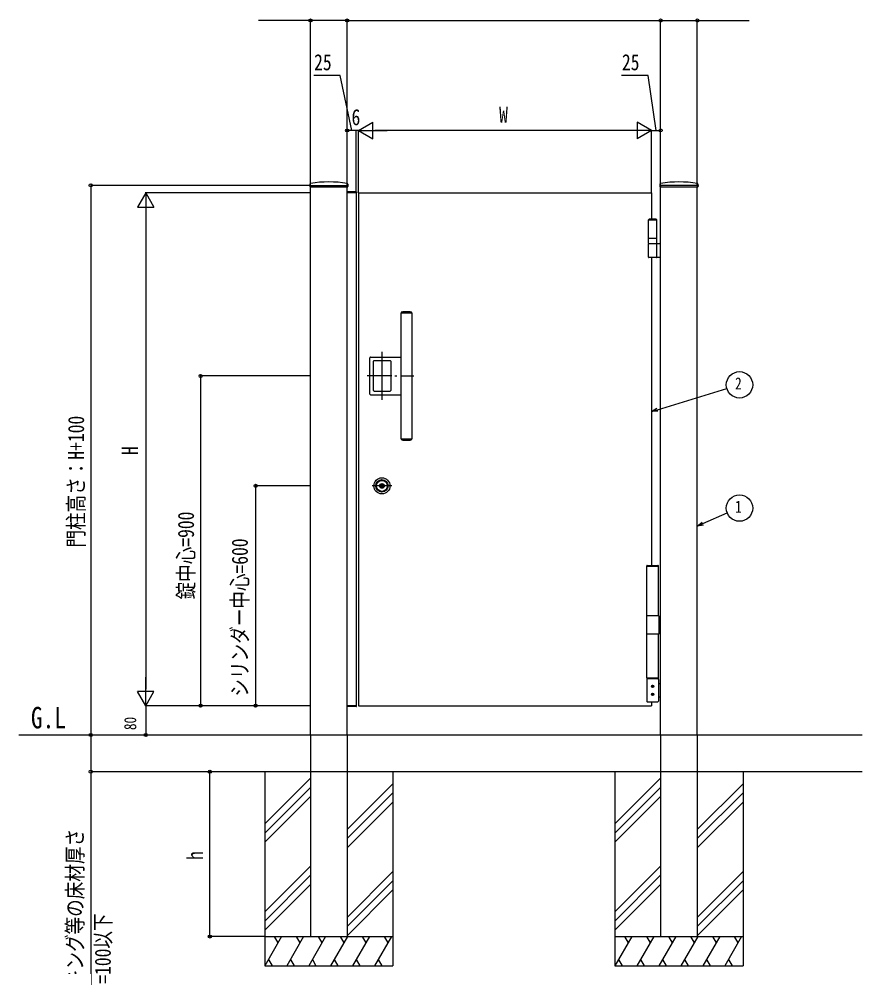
# Model space of a CAD drawing. Units: millimetres, scale not verified. Extents: x -4205 to 4205, y -2970 to 2970.
# Drawn here: x -1558 to 744, y -984 to 1601 of the extents above; entities that cross this region are included whole.
import ezdxf
from ezdxf.enums import TextEntityAlignment as Align

# ---------------------------------------------------------------- set-up
doc = ezdxf.new("R2010")
doc.units = ezdxf.units.MM
doc.header["$LTSCALE"] = 12
for name, color, linetype in [('0-2_USER1', 3, 'Continuous'), ('0-3_YKK_A1', 4, 'Continuous'), ('0-4_YKK_D', 6, 'Continuous')]:
    doc.layers.add(name, color=color, linetype=linetype)
doc.styles.add('ＭＳ ゴシック', font='')
doc.styles.get('ＭＳ ゴシック').set_extended_font_data('MS Gothic')

msp = doc.modelspace()

# ---------------------------------------------------------------- linework, layer by layer
at = {"layer": '0-3_YKK_A1'}
for p, q in [((-763.73, 1150.69), (-764.08, 1144.03)), ((-763.58, 1143.5), (-660.38, 1143.5)), ((-761.98, 1147), (-761.98, 1143.5)), ((-761.98, -353), (-761.98, 1143.5)), ((-661.98, -353), (-661.98, 1143.5)), ((-660.23, 1150.69), (-659.88, 1144.03)), ((192.27, 1150.69), (191.92, 1144.03)), ((192.42, 1143.5), (295.62, 1143.5)), ((194.02, -353), (194.02, 1143.5)), ((294.02, 1147), (294.02, 1143.5)), ((294.02, -353), (294.02, 1143.5)), ((295.77, 1150.69), (296.12, 1144.03)), ((-662.18, 1127), (-662.07, 1129.03)), ((-636.68, 1127), (-662.18, 1127)), ((-636.98, 1127), (-661.98, 1127)), ((-637.29, 1129.5), (-661.57, 1129.5)), ((-636.79, 1129.03), (-636.68, 1127)), ((-630.98, 1127), (-630.98, -273)), ((162.52, 1055), (160.52, 1053)), ((183.52, 1053), (160.52, 1053)), ((183.52, 1052), (160.52, 1052)), ((181.52, 1055), (162.52, 1055)), ((181.52, 1055), (183.52, 1053)), ((183.52, 1002), (160.52, 1002)), ((160.52, 988), (194.02, 988)), ((160.52, 951.5), (160.52, 986.5)), ((183.52, 951.5), (183.52, 986.5)), ((194.02, 950), (162.02, 950)), ((169.02, 950), (169.02, 110)), ((-490.23, 802), (-509.73, 802)), ((-514.98, 798.5), (-514.98, 455.5)), ((-486.98, 798.5), (-514.98, 798.5)), ((-514.68, 799.87), (-514.68, 798.5)), ((-513.7, 800.31), (-486.26, 800.31)), ((-484.98, 798.5), (-486.98, 798.5)), ((-485.28, 798.5), (-485.28, 799.87)), ((-484.98, 798.5), (-484.98, 455.5)), ((-599.98, 577.5), (-599.98, 676.5)), ((-597.98, 678.5), (-514.98, 678.5)), ((-566.98, 692.46), (-566.98, 561.66)), ((-589.98, 587), (-589.98, 667)), ((-544.48, 668.5), (-588.48, 668.5)), ((-542.98, 667), (-542.98, 587)), ((-540.26, 627), (-607.09, 627)), ((-531.95, 627), (-526.21, 627)), ((-516.44, 627), (-479.48, 627)), ((-597.98, 575.5), (-514.98, 575.5)), ((-588.48, 585.5), (-544.48, 585.5)), ((-514.98, 455.5), (-484.98, 455.5)), ((-514.68, 455.5), (-514.68, 454.13)), ((-486.26, 453.69), (-513.7, 453.69)), ((-509.73, 452), (-490.23, 452)), ((-485.28, 454.13), (-485.28, 455.5)), ((-539.98, 327), (-593.98, 327)), ((-571.14, 326.06), (-571.14, 327.94)), ((-570.84, 328.24), (-570.19, 328.24)), ((-570.84, 325.76), (-570.19, 325.76)), ((-570.08, 328.28), (-569.89, 328.4)), ((-570.08, 325.72), (-569.89, 325.6)), ((-569.89, 328.4), (-568.83, 328.41)), ((-569.89, 325.6), (-568.83, 325.59)), ((-568.83, 328.41), (-568.67, 327.83)), ((-568.83, 325.59), (-568.73, 325.96)), ((-568.58, 325.96), (-568.73, 325.96)), ((-568.48, 327.68), (-568.29, 327.68)), ((-568.02, 326.87), (-568.3, 326.15)), ((-568.02, 328.03), (-568.1, 327.81)), ((-568.02, 328.03), (-566.87, 328.03)), ((-567.88, 326.96), (-567.65, 326.96)), ((-567.5, 326.84), (-567.39, 326.21)), ((-565.94, 325.96), (-567.09, 325.96)), ((-566.46, 327.16), (-566.57, 327.79)), ((-566.08, 327.04), (-566.31, 327.04)), ((-565.94, 327.13), (-565.66, 327.85)), ((-565.94, 325.96), (-565.86, 326.19)), ((-565.48, 326.32), (-565.67, 326.32)), ((-565.38, 328.03), (-565.23, 328.03)), ((-565.14, 325.59), (-565.29, 326.17)), ((-565.14, 328.41), (-565.23, 328.03)), ((-564.07, 328.4), (-565.14, 328.41)), ((-564.07, 325.6), (-565.14, 325.59)), ((-563.88, 328.28), (-564.07, 328.4)), ((-563.88, 325.72), (-564.07, 325.6)), ((-563.12, 328.24), (-563.77, 328.24)), ((-563.12, 325.76), (-563.77, 325.76)), ((-562.82, 326.06), (-562.82, 327.94)), ((156.02, 108), (188.02, 108)), ((156.02, -28), (156.02, 108)), ((156.27, 108), (156.27, 109)), ((157.27, 110), (186.77, 110)), ((187.77, 108), (187.77, 109)), ((188.02, -28), (188.02, 108)), ((189.02, -28), (155.02, -28)), ((155.02, -28), (155.02, -78)), ((189.02, -28), (189.02, -78)), ((189.02, -78), (155.02, -78)), ((188.02, -198), (188.02, -78)), ((156.02, -201.5), (156.02, -260.5)), ((157.02, -198), (157.02, -200)), ((187.02, -200), (157.02, -200)), ((186.52, -200), (157.52, -200)), ((187.02, -198), (187.02, -200)), ((188.02, -201.5), (188.02, -260.5)), ((172.02, -221.73), (170.52, -220.87)), ((173.52, -219.13), (172.02, -218.27)), ((172.02, -221.73), (173.52, -220.87)), ((173.52, -220.87), (173.52, -219.13)), ((188.17, -212), (194.02, -212)), ((172.02, -243.73), (170.52, -242.87)), ((173.52, -241.13), (172.02, -240.27)), ((172.02, -243.73), (173.52, -242.87)), ((173.52, -242.87), (173.52, -241.13)), ((194.02, -250), (188.17, -250)), ((-662.18, -273), (-662.07, -275.03)), ((-636.68, -273), (-662.18, -273)), ((-637.29, -275.5), (-661.57, -275.5)), ((-636.79, -275.03), (-636.68, -273)), ((-630.98, -273), (169.02, -273)), ((157.52, -262), (186.52, -262)), ((169.02, -262), (169.02, -273)), ((744.02, -353), (-1558.1, -353)), ((-761.98, -353), (-761.98, -903)), ((-661.98, -353), (-661.98, -903)), ((194.02, -353), (194.02, -903)), ((294.02, -353), (294.02, -903)), ((744.02, -453), (-1147.71, -453)), ((-886.98, -453), (-886.98, -983)), ((-536.98, -453), (-536.98, -983)), ((69.02, -453), (69.02, -983)), ((419.02, -453), (419.02, -983)), ((-761.98, -470.79), (-886.98, -595.79)), ((-536.98, -485.79), (-661.98, -610.79)), ((194.02, -470.79), (69.02, -595.79)), ((419.02, -485.79), (294.02, -610.79)), ((-761.98, -495.79), (-886.98, -620.79)), ((-536.98, -510.79), (-661.98, -635.79)), ((194.02, -495.79), (69.02, -620.79)), ((419.02, -510.79), (294.02, -635.79)), ((-761.98, -520.79), (-886.98, -645.79)), ((-536.98, -535.79), (-661.98, -660.79)), ((194.02, -520.79), (69.02, -645.79)), ((419.02, -535.79), (294.02, -660.79)), ((-761.98, -710.79), (-886.98, -835.79)), ((194.02, -710.79), (69.02, -835.79)), ((-761.98, -735.79), (-886.98, -860.79)), ((-536.98, -725.79), (-661.98, -850.79)), ((194.02, -735.79), (69.02, -860.79)), ((419.02, -725.79), (294.02, -850.79)), ((-761.98, -760.79), (-886.98, -885.79)), ((-536.98, -750.79), (-661.98, -875.79)), ((194.02, -760.79), (69.02, -885.79)), ((419.02, -750.79), (294.02, -875.79)), ((-536.98, -775.79), (-661.98, -900.79)), ((419.02, -775.79), (294.02, -900.79)), ((-886.98, -903), (-536.98, -903)), ((-840.79, -903), (-886.98, -983)), ((-860.79, -903), (-850.79, -920.32)), ((-780.79, -903), (-826.98, -983)), ((-800.79, -903), (-790.79, -920.32)), ((-720.79, -903), (-766.98, -983)), ((-761.98, -903), (-661.98, -903)), ((-740.79, -903), (-730.79, -920.32)), ((-660.79, -903), (-706.98, -983)), ((-680.79, -903), (-670.79, -920.32)), ((-600.79, -903), (-646.98, -983)), ((-620.79, -903), (-610.79, -920.32)), ((-540.79, -903), (-586.98, -983)), ((-560.79, -903), (-550.79, -920.32)), ((69.02, -903), (419.02, -903)), ((115.21, -903), (69.02, -983)), ((95.21, -903), (105.21, -920.32)), ((175.21, -903), (129.02, -983)), ((155.21, -903), (165.21, -920.32)), ((235.21, -903), (189.02, -983)), ((194.02, -903), (294.02, -903)), ((215.21, -903), (225.21, -920.32)), ((295.21, -903), (249.02, -983)), ((275.21, -903), (285.21, -920.32)), ((355.21, -903), (309.02, -983)), ((335.21, -903), (345.21, -920.32)), ((415.21, -903), (369.02, -983)), ((395.21, -903), (405.21, -920.32)), ((-876.98, -965.68), (-866.98, -983)), ((-816.98, -965.68), (-806.98, -983)), ((-756.98, -965.68), (-746.98, -983)), ((-696.98, -965.68), (-686.98, -983)), ((-636.98, -965.68), (-626.98, -983)), ((-576.98, -965.68), (-566.98, -983)), ((79.02, -965.68), (89.02, -983)), ((139.02, -965.68), (149.02, -983)), ((199.02, -965.68), (209.02, -983)), ((259.02, -965.68), (269.02, -983)), ((319.02, -965.68), (329.02, -983)), ((379.02, -965.68), (389.02, -983)), ((-886.98, -983), (-536.98, -983)), ((69.02, -983), (419.02, -983))]:
    msp.add_line(p, q, dxfattribs=at)
for points in [[(-761.98, 1147), (-661.98, 1147), (-661.98, 1143.5)], [(294.02, 1147), (194.02, 1147), (194.02, 1143.5)], [(-636.98, 1127), (-636.98, -273), (-661.98, -273)], [(-630.98, 1127), (169.02, 1127), (169.02, 1055)], [(160.52, 988), (160.52, 1002), (160.52, 1053)], [(183.52, 988), (183.52, 1002), (183.52, 1053)], [(188.02, -198), (156.02, -198), (156.02, -78)], [(170.52, -220.87), (170.52, -219.13), (172.02, -218.27)], [(170.52, -242.87), (170.52, -241.13), (172.02, -240.27)]]:
    msp.add_lwpolyline(points, dxfattribs=at)
for centre, radius in [((-566.98, 327), 22), ((-566.98, 327), 17), ((-566.98, 327), 15), ((-566.98, 327), 6.35), ((-566.98, 327), 5.6), ((-566.98, 327), 4.3), ((172.02, -220), 3), ((172.02, -220), 2.46), ((172.02, -242), 3), ((172.02, -242), 2.46)]:
    msp.add_circle(centre, radius, dxfattribs=at)
for centre, radius, start, end in [((-763.58, 1144), 0.5, 177, 270), ((-761.73, 1150.58), 2, 99.00123, 177), ((-711.98, 836.5), 320, 80.99877, 99.00123), ((-662.23, 1150.58), 2, 3, 80.99877), ((-660.38, 1144), 0.5, 270, 3), ((192.42, 1144), 0.5, 177, 270), ((194.27, 1150.58), 2, 99.00123, 177), ((244.02, 836.5), 320, 80.99877, 99.00123), ((293.77, 1150.58), 2, 3, 80.99877), ((295.62, 1144), 0.5, 270, 3), ((-661.57, 1129), 0.5, 90, 177), ((-637.29, 1129), 0.5, 3, 90), ((162.02, 986.5), 1.5, 90, 180), ((182.02, 986.5), 1.5, 0, 90), ((162.02, 951.5), 1.5, 180, 270), ((182.02, 951.5), 1.5, 270, 0), ((-499.98, 763.22), 40, 104.21682, 110.76843), ((-509.73, 801.7), 0.3, 90, 104.21682), ((-509.73, 801.7), 0.3, 61.29529, 90), ((-499.98, 819.51), 20, 241.29529, 250.4307), ((-499.98, 819.51), 20, 289.5693, 298.70471), ((-490.23, 801.7), 0.3, 90, 118.70471), ((-490.23, 801.7), 0.3, 75.78318, 90), ((-499.98, 763.22), 40, 69.23157, 75.78318), ((-513.88, 799.87), 0.8, 110.76843, 180), ((-506.58, 800.94), 0.3, 250.4307, 279.9206), ((-499.98, 763.22), 38, 80.0794, 99.9206), ((-493.38, 800.94), 0.3, 260.0794, 289.5693), ((-486.08, 799.87), 0.8, 0, 69.23157), ((-597.98, 676.5), 2, 90, 180), ((-588.48, 667), 1.5, 90, 180), ((-588.48, 667), 1.5, 90, 180), ((-544.48, 667), 1.5, 0, 90), ((-544.48, 667), 1.5, 0, 90), ((-597.98, 577.5), 2, 180, 270), ((-588.48, 587), 1.5, 180, 270), ((-588.48, 587), 1.5, 180, 270), ((-544.48, 587), 1.5, 270, 0), ((-544.48, 587), 1.5, 270, 0), ((-513.88, 454.13), 0.8, 180, 249.23157), ((-499.98, 490.78), 40, 249.23157, 255.78318), ((-509.73, 452.3), 0.3, 255.78318, 270), ((-509.73, 452.3), 0.3, 270, 298.70471), ((-499.98, 434.49), 20, 109.5693, 118.70471), ((-506.58, 453.06), 0.3, 80.0794, 109.5693), ((-499.98, 490.78), 38, 260.0794, 279.9206), ((-493.38, 453.06), 0.3, 70.4307, 99.9206), ((-499.98, 434.49), 20, 61.29529, 70.4307), ((-490.23, 452.3), 0.3, 241.29529, 270), ((-490.23, 452.3), 0.3, 270, 284.21682), ((-499.98, 490.78), 40, 284.21682, 290.76843), ((-486.08, 454.13), 0.8, 290.76843, 0), ((-570.84, 327.94), 0.3, 90, 180), ((-570.84, 326.06), 0.3, 180, 270), ((-570.19, 328.44), 0.2, 270, 305), ((-570.19, 325.56), 0.2, 55, 90), ((-568.48, 327.88), 0.2, 195, 270), ((-568.58, 326.26), 0.3, 270, 338), ((-568.29, 327.88), 0.2, 270, 340), ((-567.88, 326.81), 0.15, 90, 158), ((-567.65, 326.81), 0.15, 10, 90), ((-567.09, 326.26), 0.3, 190, 270), ((-566.87, 327.73), 0.3, 10, 90), ((-566.31, 327.19), 0.15, 190, 270), ((-566.08, 327.19), 0.15, 270, 338), ((-565.67, 326.12), 0.2, 90, 160), ((-565.38, 327.73), 0.3, 90, 158), ((-565.48, 326.12), 0.2, 15, 90), ((-563.77, 328.44), 0.2, 235, 270), ((-563.77, 325.56), 0.2, 90, 125), ((-563.12, 327.94), 0.3, 0, 90), ((-563.12, 326.06), 0.3, 270, 0), ((157.27, 109), 1, 90, 180), ((186.77, 109), 1, 0, 90), ((157.52, -201.5), 1.5, 90, 180), ((186.52, -201.5), 1.5, 0, 90), ((-661.57, -275), 0.5, 183, 270), ((-637.29, -275), 0.5, 270, 357), ((157.52, -260.5), 1.5, 180, 270), ((186.52, -260.5), 1.5, 270, 0)]:
    msp.add_arc(centre, radius, start, end, dxfattribs=at)
at = {"layer": '0-4_YKK_D'}
for p, q in [((-761.98, 1148), (-761.98, 1598.04)), ((-661.98, 1148), (-661.98, 1598.04)), ((-661.98, 1148), (-661.98, 1598.04)), ((-661.98, 1597.04), (194.02, 1597.04)), ((194.02, 1148), (194.02, 1598.04)), ((194.02, 1148), (194.02, 1598.04)), ((294.02, 1148), (294.02, 1598.04)), ((-630.98, 1297), (-592.01, 1319.5)), ((-592.01, 1274.5), (-592.01, 1319.5)), ((169.02, 1297), (130.05, 1319.5)), ((130.05, 1319.5), (130.05, 1274.5)), ((-661.98, 1148), (-661.98, 1298)), ((-636.98, 1297), (-661.98, 1297)), ((-636.98, 1128), (-636.98, 1298)), ((-636.98, 1128), (-636.98, 1298)), ((-630.98, 1297), (-636.98, 1297)), ((-630.98, 1128), (-630.98, 1298)), ((-630.98, 1128), (-630.98, 1298)), ((-630.98, 1297), (-592.01, 1274.5)), ((-630.98, 1297), (-553.04, 1297)), ((124.02, 1297), (-585.98, 1297)), ((169.02, 1297), (91.08, 1297)), ((169.02, 1297), (130.05, 1274.5)), ((169.02, 1128), (169.02, 1298)), ((169.02, 1128), (169.02, 1298)), ((169.02, 1297), (194.02, 1297)), ((194.02, 1148), (194.02, 1298)), ((-762.98, 1147), (-1362.98, 1147)), ((-1361.98, 1147), (-1361.98, -353)), ((-1211.98, 1127), (-1234.48, 1088.03)), ((-762.98, 1127), (-1212.98, 1127)), ((-1211.98, 1127), (-1189.48, 1088.03)), ((-1211.98, 1127), (-1211.98, 1049.06)), ((-1234.48, 1088.03), (-1189.48, 1088.03)), ((-1211.98, 1082), (-1211.98, -228)), ((-762.98, 627), (-1062.98, 627)), ((-1061.98, 627), (-1061.98, -273)), ((-762.98, 327), (-912.98, 327)), ((-911.98, 327), (-911.98, -273)), ((-1211.98, -273), (-1211.98, -195.06)), ((-1211.98, -273), (-1234.48, -234.03)), ((-1189.48, -234.03), (-1234.48, -234.03)), ((-1211.98, -273), (-1189.48, -234.03)), ((-762.98, -273), (-1212.98, -273)), ((-762.98, -273), (-1212.98, -273)), ((-1211.98, -273), (-1211.98, -353)), ((-762.98, -273), (-1062.98, -273)), ((-762.98, -273), (-912.98, -273)), ((-937.7, -353), (-1362.98, -353)), ((-1212.16, -353), (-1362.98, -353)), ((-937.7, -353), (-1212.98, -353)), ((-1148.71, -453), (-1362.98, -453)), ((-887.98, -453), (-1037.98, -453)), ((-1036.98, -903), (-1036.98, -453)), ((-887.98, -903), (-1037.98, -903))]:
    msp.add_line(p, q, dxfattribs=at)
for points in [[(-661.98, 1597.04), (-761.98, 1597.04), (-903.78, 1597.04)], [(194.02, 1597.04), (294.02, 1597.04), (435.82, 1597.04)], [(-649.48, 1297), (-680.71, 1447.04), (-753.11, 1447.04)], [(181.52, 1297), (159.75, 1447.04), (87.35, 1447.04)], [(169.02, 530), (185.29, 534.93), (374.91, 592.35)], [(186.61, 530.57), (169.02, 530), (183.97, 539.29)], [(294.02, 217.36), (309.59, 224.19), (375.81, 253.25)], [(311.42, 220.02), (294.02, 217.36), (307.76, 228.36)], [(-1361.98, -353), (-1361.98, -453), (-1361.98, -1337.2)]]:
    msp.add_lwpolyline(points, dxfattribs=at)
for centre, radius in [((-761.98, 1597.04), 4.25), ((-661.98, 1597.04), 4.25), ((-661.98, 1597.04), 4.25), ((194.02, 1597.04), 4.25), ((194.02, 1597.04), 4.25), ((294.02, 1597.04), 4.25), ((-661.98, 1297), 4.25), ((194.02, 1297), 4.25), ((-1361.98, 1147), 4.25), ((-1061.98, 627), 4.25), ((409.39, 602.7), 36), ((-911.98, 327), 4.25), ((409.39, 266.23), 36), ((-1061.98, -273), 4.25), ((-911.98, -273), 4.25), ((-1361.98, -353), 4.25), ((-1361.98, -353), 4.25), ((-1211.98, -353), 4.25), ((-1361.98, -453), 4.25), ((-1036.98, -453), 4.25), ((-1036.98, -903), 4.25)]:
    msp.add_circle(centre, radius, dxfattribs=at)

# ---------------------------------------------------------------- texts
at = {"layer": '0-2_USER1', "style": 'ＭＳ ゴシック', "width": 0.8}
msp.add_text('G.L', height=58.65, dxfattribs=at).set_placement((-1525.39, -352.31), align=Align.BOTTOM_LEFT)
at = {"layer": '0-4_YKK_D', "style": 'ＭＳ ゴシック', "width": 0.8}
for s, height, p in [('25', 43.99, (-752.11, 1448.04)), ('25', 43.99, (88.35, 1448.04)), ('6', 43.99, (-649.98, 1298)), ('W', 43.99, (-246.98, 1305)), ('2', 32.99, (397.39, 580.2)), ('1', 32.99, (397.39, 243.73))]:
    msp.add_text(s, height=height, dxfattribs=at).set_placement(p, align=Align.BOTTOM_LEFT)
for s, height, p in [('門柱高さ：H+100', 43.99, (-1366.98, 158.6)), ('H', 43.99, (-1219.98, 411)), ('錠中心=900', 43.99, (-1066.98, 17)), ('シリンダー中心=600', 43.99, (-919.98, -248.2)), ('80', 32.99, (-1227.98, -339.4)), ('インターロッキング等の床材厚さ', 43.99, (-1369.98, -1329.2)), ('h', 43.99, (-1041.98, -694)), ('=100以下', 43.99, (-1293.98, -1031.6))]:
    msp.add_text(s, height=height, rotation=90, dxfattribs=at).set_placement(p, align=Align.BOTTOM_LEFT)

doc.saveas('drawing.dxf')
